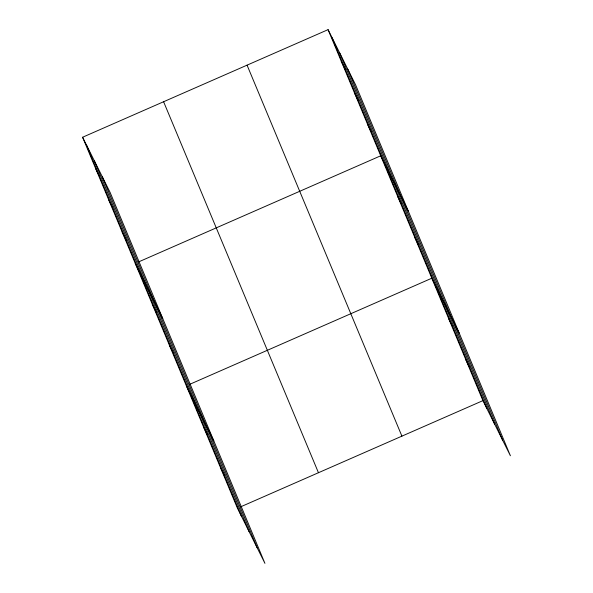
<?xml version="1.0" encoding="UTF-8"?>
<svg xmlns="http://www.w3.org/2000/svg" width="593" height="593" viewBox="0 0 593 593"><rect width="100%" height="100%" fill="white"/><g stroke="black" fill="none" stroke-linecap="round" stroke-linejoin="round"><path stroke-width="0.89" d="M82.597 137.242L110.083 192.362L264.93 563.35L237.445 508.231L82.597 137.242L328.07 29.65L355.555 84.769L510.403 455.758L482.917 400.638L328.07 29.65M138.621 261.898L380.721 155.789L408.199 210.908M189.723 384.323L431.823 278.213L459.301 333.333M240.825 506.748L482.917 400.638M341.234 61.183L345.178 69.099M354.392 92.716L358.342 100.632M367.556 124.256L371.5 132.165M397.755 196.594L401.698 204.511M414.789 237.4L418.732 245.317M448.849 319.019L452.8 326.936M465.883 359.832L469.834 367.742M95.762 168.775L99.706 176.684M108.919 200.308L112.87 208.217M122.084 231.841L126.027 239.757M135.248 263.374L162.727 318.5M152.282 304.187L156.226 312.096M169.316 344.993L173.26 352.909M186.35 385.798L213.828 440.925M203.384 426.612L207.328 434.521M220.411 467.417L224.362 475.334M347.787 69.196L502.634 440.184M339.782 53.14L494.636 424.128M332.013 37.567L486.868 408.555M247.066 65.156L401.913 436.144M163.601 101.737L318.456 472.725M102.315 176.781L257.162 547.769M94.309 160.733L249.164 531.721M86.541 145.152L241.395 516.14"/></g></svg>
